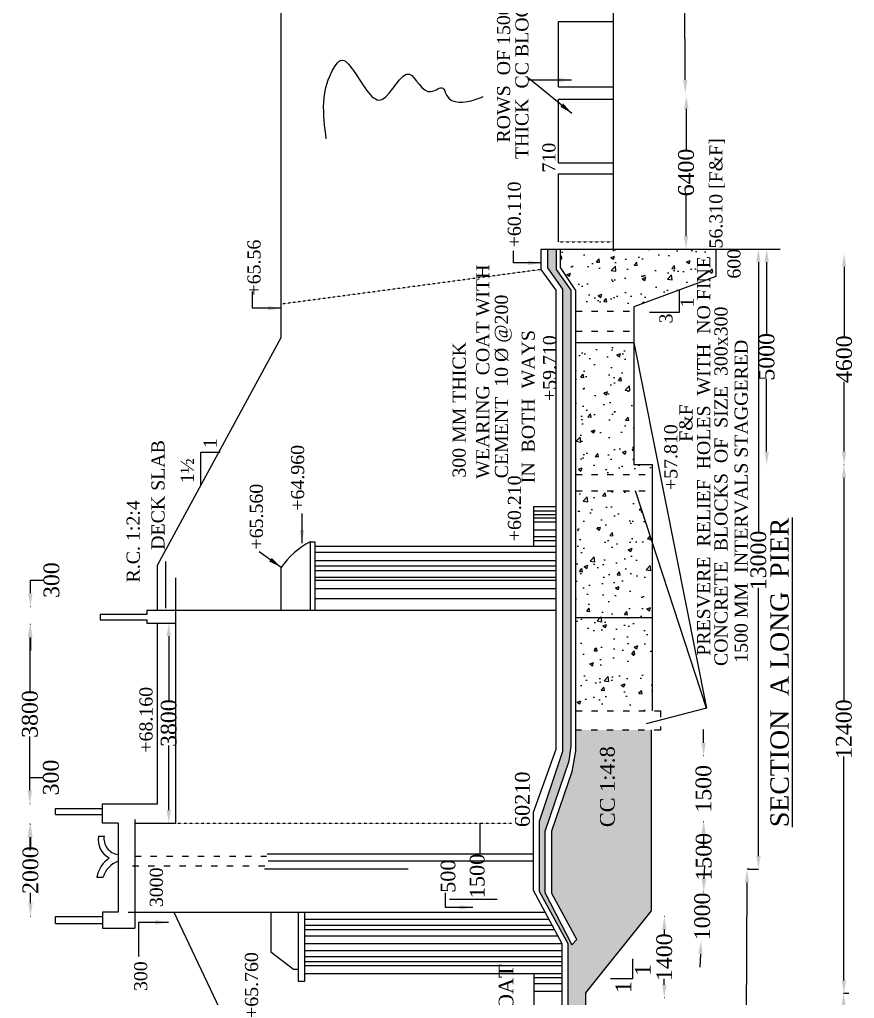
# Model space of a CAD drawing. Header units: millimetres. Extents: x 714 to 94318, y 2537 to 52531.
# Drawn here: x 47330 to 63220, y 14189 to 32815 of the extents above; entities that cross this region are included whole.
import ezdxf

# ---------------------------------------------------------------- set-up
doc = ezdxf.new("R2010")
doc.units = ezdxf.units.MM
doc.header["$MEASUREMENT"] = 0
doc.linetypes.add('ACAD_ISO03W100', pattern=[30, 12, -18])
for name, color, linetype in [('DIM', 5, 'Continuous'), ('DO LINE', 3, 'Continuous'), ('DWG.LINE', 10, 'Continuous'), ('HATCH', 2, 'Continuous'), ('TEXT', 7, 'Continuous')]:
    doc.layers.add(name, color=color, linetype=linetype)
doc.styles.get("Standard").update_dxf_attribs({"font": 'times.ttf', "height": 300})
doc.dimstyles.get("Standard").update_dxf_attribs({"dimtxt": 300, "dimasz": 250, "dimexe": 0.18, "dimexo": 0.0625, "dimgap": 0.09, "dimtad": 0, "dimtih": 1, "dimtoh": 1, "dimdec": 0, "dimzin": 0, "dimdsep": 46, "dimtxsty": 'Standard', "dimcen": 300, "dimclre": 256, "dimclrt": 4, "dimadec": 0, "dimazin": 0, "dimtfac": 1, "dimtdec": 0, "dimtofl": 0, "dimtmove": 0, "dimatfit": 3, "dimfxl": 0, "dimtolj": 1, "dimtzin": 0, "dimarcsym": 0})
pattern_1 = [(50, (0, 0), (717.26, -62.752), [75, -825]), (355, (0, 0), (-138.751, 752.192), [60, -660]), (100.4514, (59.8, -5.2), (578.5094, 689.4395), [63.74, -701.142]), (46.1842, (0, 200), (1067.241, -165.519), [112.5, -1237.5]), (96.6356, (88.9, 186.2), (934.663, 974.118), [95.61, -1051.713]), (351.1842, (0, 200), (934.662, 974.119), [90, -990]), (21, (100, 150), (596.907, -402.619), [75, -825]), (326, (100, 150), (243.315, 725.15), [60, -660]), (71.4514, (149.74, 116.45), (840.2226, 322.5305), [63.74, -701.142]), (37.5, (0, 0), (12.1599, 332.8939), [0, -652, 0, -670, 0, -662.5]), (7.5, (0, 0), (263.0695, 394.4117), [0, -382, 0, -637, 0, -252.5]), (327.5, (-223, 0), (533.8224, -22.5549), [0, -250, 0, -780, 0, -1035]), (317.5, (-323, 0), (583.1862, 100.105), [0, -325, 0, -518, 0, -735])]

# ---------------------------------------------------------------- blocks, each defined once
blk = doc.blocks.new('*D19')
at = {"layer": 'Defpoints', "color": 0, "ltscale": 0.2}
for p in [(47487, 17506), (47538, 17506), (47487, 15754)]:
    blk.add_point(p, dxfattribs=at)
at = {"layer": 'DIM', "lineweight": -2, "ltscale": 0.2}
for p, q in [((47533, 17506), (47538, 17506)), ((47533, 15754), (47538, 15754))]:
    blk.add_line(p, q, dxfattribs=at)
at = {"layer": 'DIM', "color": 0, "lineweight": -2, "ltscale": 0.2}
for p, q in [((47538, 17256), (47538, 17060)), ((47538, 16004), (47538, 16199))]:
    blk.add_line(p, q, dxfattribs=at)
at = {"layer": 'DIM', "color": 0, "ltscale": 0.2}
for points in [[(47496, 17256), (47579, 17256), (47538, 17506)], [(47496, 16004), (47579, 16004), (47538, 15754)]]:
    blk.add_solid(points, dxfattribs=at)
at = {"layer": 'DIM', "color": 4, "ltscale": 0.2, "insert": (47538, 16630), "char_height": 300, "attachment_point": 5, "rotation": 90}
blk.add_mtext('\\A1;2000', dxfattribs=at)
blk = doc.blocks.new('*D29')
at = {"layer": 'Defpoints', "color": 0, "linetype": 'ByBlock', "ltscale": 0.2}
for p in [(63023, 28360), (63023, 24344), (63023, 24344)]:
    blk.add_point(p, dxfattribs=at)
at = {"layer": 'DIM', "lineweight": -2, "ltscale": 0.2}
blk.add_line((63023, 28360), (63022, 28360), dxfattribs=at)
at = {"layer": 'DIM', "color": 0, "linetype": 'ByBlock', "lineweight": -2, "ltscale": 0.2}
for p, q in [((63023, 28110), (63023, 26784)), ((63023, 24594), (63023, 25920))]:
    blk.add_line(p, q, dxfattribs=at)
at = {"layer": 'DIM', "linetype": 'ByBlock', "lineweight": -2, "ltscale": 0.2}
blk.add_line((63023, 24344), (63022, 24344), dxfattribs=at)
at = {"layer": 'DIM', "color": 0, "linetype": 'ByBlock', "ltscale": 0.2}
for points in [[(62981, 28110), (63064, 28110), (63023, 28360)], [(62981, 24594), (63064, 24594), (63023, 24344)]]:
    blk.add_solid(points, dxfattribs=at)
at = {"layer": 'DIM', "color": 4, "linetype": 'ByBlock', "ltscale": 0.2, "insert": (63023, 26352), "char_height": 300, "attachment_point": 5, "rotation": 90}
blk.add_mtext('\\A1;4600', dxfattribs=at)
blk = doc.blocks.new('*D30')
at = {"layer": 'Defpoints', "color": 0, "linetype": 'ByBlock', "ltscale": 0.2}
for p in [(63023, 24344), (63019, 14280), (63023, 14280)]:
    blk.add_point(p, dxfattribs=at)
at = {"layer": 'DIM', "lineweight": -2, "ltscale": 0.2}
blk.add_line((63023, 24344), (63019, 24344), dxfattribs=at)
at = {"layer": 'DIM', "color": 0, "linetype": 'ByBlock', "lineweight": -2, "ltscale": 0.2}
for p, q in [((63019, 24094), (63019, 19832)), ((63019, 14530), (63019, 18792))]:
    blk.add_line(p, q, dxfattribs=at)
at = {"layer": 'DIM', "linetype": 'ByBlock', "lineweight": -2, "ltscale": 0.2}
blk.add_line((63023, 14280), (63019, 14280), dxfattribs=at)
at = {"layer": 'DIM', "color": 0, "linetype": 'ByBlock', "ltscale": 0.2}
for points in [[(62978, 24094), (63061, 24094), (63019, 24344)], [(62978, 14530), (63061, 14530), (63019, 14280)]]:
    blk.add_solid(points, dxfattribs=at)
at = {"layer": 'DIM', "color": 4, "linetype": 'ByBlock', "ltscale": 0.2, "insert": (63019, 19312), "char_height": 300, "attachment_point": 5, "rotation": 90}
blk.add_mtext('\\A1;12400', dxfattribs=at)
blk = doc.blocks.new('*D31')
at = {"layer": 'Defpoints', "color": 0, "linetype": 'ByBlock', "ltscale": 0.2}
for p in [(63111, 14280), (63014, 10332), (63111, 10332)]:
    blk.add_point(p, dxfattribs=at)
at = {"layer": 'DIM', "lineweight": -2, "ltscale": 0.2}
blk.add_line((63111, 14280), (63014, 14280), dxfattribs=at)
at = {"layer": 'DIM', "color": 0, "linetype": 'ByBlock', "lineweight": -2, "ltscale": 0.2}
for p, q in [((63014, 14030), (63014, 12732)), ((63014, 10582), (63014, 11880))]:
    blk.add_line(p, q, dxfattribs=at)
at = {"layer": 'DIM', "linetype": 'ByBlock', "lineweight": -2, "ltscale": 0.2}
blk.add_line((63111, 10332), (63014, 10332), dxfattribs=at)
at = {"layer": 'DIM', "color": 0, "linetype": 'ByBlock', "ltscale": 0.2}
for points in [[(62972, 14030), (63056, 14030), (63014, 14280)], [(62972, 10582), (63056, 10582), (63014, 10332)]]:
    blk.add_solid(points, dxfattribs=at)
at = {"layer": 'DIM', "color": 4, "linetype": 'ByBlock', "ltscale": 0.2, "insert": (63014, 12306), "char_height": 300, "attachment_point": 5, "rotation": 90}
blk.add_mtext('\\A1;3000', dxfattribs=at)
blk = doc.blocks.new('*D32')
at = {"layer": 'Defpoints', "color": 0, "linetype": 'ByBlock', "ltscale": 0.2}
for p in [(61528, 28448), (61528, 24345), (61549, 24345)]:
    blk.add_point(p, dxfattribs=at)
at = {"layer": 'DIM', "lineweight": -2, "ltscale": 0.2}
blk.add_line((61544, 28448), (61549, 28448), dxfattribs=at)
at = {"layer": 'DIM', "color": 0, "linetype": 'ByBlock', "lineweight": -2, "ltscale": 0.2}
for p, q in [((61549, 28198), (61549, 26821)), ((61549, 24595), (61549, 25972))]:
    blk.add_line(p, q, dxfattribs=at)
at = {"layer": 'DIM', "linetype": 'ByBlock', "lineweight": -2, "ltscale": 0.2}
blk.add_line((61544, 24345), (61549, 24345), dxfattribs=at)
at = {"layer": 'DIM', "color": 0, "linetype": 'ByBlock', "ltscale": 0.2}
for points in [[(61507, 28198), (61591, 28198), (61549, 28448)], [(61507, 24595), (61591, 24595), (61549, 24345)]]:
    blk.add_solid(points, dxfattribs=at)
at = {"layer": 'DIM', "color": 4, "linetype": 'ByBlock', "ltscale": 0.2, "insert": (61549, 26397), "char_height": 300, "attachment_point": 5, "rotation": 90}
blk.add_mtext('\\A1;5000', dxfattribs=at)
blk = doc.blocks.new('*D33')
at = {"layer": 'Defpoints', "color": 0, "linetype": 'ByBlock', "ltscale": 0.2}
for p in [(61210, 28448), (61210, 16647), (61392, 16647)]:
    blk.add_point(p, dxfattribs=at)
at = {"layer": 'DIM', "lineweight": -2, "ltscale": 0.2}
blk.add_line((61210, 28448), (61392, 28448), dxfattribs=at)
at = {"layer": 'DIM', "color": 0, "linetype": 'ByBlock', "lineweight": -2, "ltscale": 0.2}
for p, q in [((61392, 28198), (61392, 23042)), ((61392, 16897), (61392, 22002))]:
    blk.add_line(p, q, dxfattribs=at)
at = {"layer": 'DIM', "linetype": 'ByBlock', "lineweight": -2, "ltscale": 0.2}
blk.add_line((61210, 16647), (61392, 16647), dxfattribs=at)
at = {"layer": 'DIM', "color": 0, "linetype": 'ByBlock', "ltscale": 0.2}
for points in [[(61350, 28198), (61434, 28198), (61392, 28448)], [(61350, 16897), (61434, 16897), (61392, 16647)]]:
    blk.add_solid(points, dxfattribs=at)
at = {"layer": 'DIM', "color": 4, "linetype": 'ByBlock', "ltscale": 0.2, "insert": (61392, 22522), "char_height": 300, "attachment_point": 5, "rotation": 90}
blk.add_mtext('\\A1;13000', dxfattribs=at)
blk = doc.blocks.new('*D35')
at = {"layer": 'Defpoints', "color": 0, "linetype": 'ByBlock', "ltscale": 0.2}
for p in [(59614, 15747), (59601, 14198), (59614, 14198)]:
    blk.add_point(p, dxfattribs=at)
at = {"layer": 'DIM', "lineweight": -2, "ltscale": 0.2}
blk.add_line((59606, 15747), (59601, 15747), dxfattribs=at)
at = {"layer": 'DIM', "color": 0, "linetype": 'ByBlock', "lineweight": -2, "ltscale": 0.2}
for p, q in [((59601, 15497), (59601, 15382)), ((59601, 14448), (59601, 14563))]:
    blk.add_line(p, q, dxfattribs=at)
at = {"layer": 'DIM', "linetype": 'ByBlock', "lineweight": -2, "ltscale": 0.2}
blk.add_line((59606, 14198), (59601, 14198), dxfattribs=at)
at = {"layer": 'DIM', "color": 0, "linetype": 'ByBlock', "ltscale": 0.2}
for points in [[(59559, 15497), (59643, 15497), (59601, 15747)], [(59559, 14448), (59643, 14448), (59601, 14198)]]:
    blk.add_solid(points, dxfattribs=at)
at = {"layer": 'DIM', "color": 4, "linetype": 'ByBlock', "ltscale": 0.2, "insert": (59601, 14973), "char_height": 300, "attachment_point": 5, "rotation": 90}
blk.add_mtext('\\A1;1400', dxfattribs=at)
blk = doc.blocks.new('*D36')
at = {"layer": 'Defpoints', "color": 0, "linetype": 'ByBlock', "ltscale": 0.2}
for p in [(60347, 16216), (60347, 16216), (60301, 15282)]:
    blk.add_point(p, dxfattribs=at)
at = {"layer": 'DIM', "color": 0, "linetype": 'ByBlock', "lineweight": -2, "ltscale": 0.2}
for p, q in [((60360, 16466), (60372, 16716)), ((60289, 15032), (60277, 14783))]:
    blk.add_line(p, q, dxfattribs=at)
at = {"layer": 'DIM', "linetype": 'ByBlock', "lineweight": -2, "ltscale": 0.2}
blk.add_line((60347, 16216), (60347, 16216), dxfattribs=at)
at = {"layer": 'DIM', "lineweight": -2, "ltscale": 0.2}
blk.add_line((60301, 15282), (60301, 15282), dxfattribs=at)
at = {"layer": 'DIM', "color": 0, "linetype": 'ByBlock', "ltscale": 0.2}
for points in [[(60318, 16468), (60401, 16464), (60347, 16216)], [(60247, 15034), (60331, 15030), (60301, 15282)]]:
    blk.add_solid(points, dxfattribs=at)
at = {"layer": 'DIM', "color": 4, "linetype": 'ByBlock', "ltscale": 0.2, "insert": (60324, 15749), "char_height": 300, "attachment_point": 5, "rotation": 90}
blk.add_mtext('\\A1;1000', dxfattribs=at)
blk = doc.blocks.new('*D37')
at = {"layer": 'Defpoints', "color": 0, "linetype": 'ByBlock', "ltscale": 0.2}
for p in [(60305, 17551), (60352, 17551), (60305, 16216)]:
    blk.add_point(p, dxfattribs=at)
at = {"layer": 'DIM', "linetype": 'ByBlock', "lineweight": -2, "ltscale": 0.2}
blk.add_line((60347, 17551), (60353, 17551), dxfattribs=at)
at = {"layer": 'DIM', "color": 0, "linetype": 'ByBlock', "lineweight": -2, "ltscale": 0.2}
for p, q in [((60352, 17301), (60352, 17293)), ((60352, 16466), (60352, 16474))]:
    blk.add_line(p, q, dxfattribs=at)
at = {"layer": 'DIM', "lineweight": -2, "ltscale": 0.2}
blk.add_line((60347, 16216), (60353, 16216), dxfattribs=at)
at = {"layer": 'DIM', "color": 0, "linetype": 'ByBlock', "ltscale": 0.2}
for points in [[(60311, 17301), (60394, 17301), (60352, 17551)], [(60311, 16466), (60394, 16466), (60352, 16216)]]:
    blk.add_solid(points, dxfattribs=at)
at = {"layer": 'DIM', "color": 4, "linetype": 'ByBlock', "ltscale": 0.2, "insert": (60352, 16884), "char_height": 300, "attachment_point": 5, "rotation": 90}
blk.add_mtext('\\A1;1500', dxfattribs=at)
blk = doc.blocks.new('*D38')
at = {"layer": 'Defpoints', "color": 0, "linetype": 'ByBlock', "ltscale": 0.2}
for p in [(60348, 18803), (60353, 18803), (60353, 17551)]:
    blk.add_point(p, dxfattribs=at)
at = {"layer": 'DIM', "color": 0, "linetype": 'ByBlock', "lineweight": -2, "ltscale": 0.2}
for p, q in [((60348, 19053), (60348, 19303)), ((60348, 17301), (60348, 17051))]:
    blk.add_line(p, q, dxfattribs=at)
at = {"layer": 'DIM', "linetype": 'ByBlock', "lineweight": -2, "ltscale": 0.2}
blk.add_line((60353, 18803), (60348, 18803), dxfattribs=at)
at = {"layer": 'DIM', "lineweight": -2, "ltscale": 0.2}
blk.add_line((60353, 17551), (60348, 17551), dxfattribs=at)
at = {"layer": 'DIM', "color": 0, "linetype": 'ByBlock', "ltscale": 0.2}
for points in [[(60306, 19053), (60390, 19053), (60348, 18803)], [(60306, 17301), (60390, 17301), (60348, 17551)]]:
    blk.add_solid(points, dxfattribs=at)
at = {"layer": 'DIM', "color": 4, "linetype": 'ByBlock', "ltscale": 0.2, "insert": (60348, 18177), "char_height": 300, "attachment_point": 5, "rotation": 90}
blk.add_mtext('\\A1;1500', dxfattribs=at)
blk = doc.blocks.new('*D39')
at = {"layer": 'Defpoints', "color": 0, "linetype": 'ByBlock', "ltscale": 0.2}
for p in [(47525, 17892), (47538, 17892), (47538, 17506)]:
    blk.add_point(p, dxfattribs=at)
at = {"layer": 'DIM', "color": 0, "linetype": 'ByBlock', "lineweight": -2, "ltscale": 0.2}
for p, q in [((47525, 18142), (47525, 18392)), ((47525, 18392), (47775, 18392)), ((47525, 17256), (47525, 17006))]:
    blk.add_line(p, q, dxfattribs=at)
at = {"layer": 'DIM', "linetype": 'ByBlock', "lineweight": -2, "ltscale": 0.2}
blk.add_line((47530, 17892), (47524, 17892), dxfattribs=at)
at = {"layer": 'DIM', "lineweight": -2, "ltscale": 0.2}
blk.add_line((47530, 17506), (47524, 17506), dxfattribs=at)
at = {"layer": 'DIM', "color": 0, "linetype": 'ByBlock', "ltscale": 0.2}
for points in [[(47483, 18142), (47566, 18142), (47525, 17892)], [(47483, 17256), (47566, 17256), (47525, 17506)]]:
    blk.add_solid(points, dxfattribs=at)
at = {"layer": 'DIM', "color": 4, "linetype": 'ByBlock', "ltscale": 0.2, "insert": (47927, 18392), "char_height": 300, "attachment_point": 5, "rotation": 90}
blk.add_mtext('\\A1;300', dxfattribs=at)
blk = doc.blocks.new('*D40')
at = {"layer": 'Defpoints', "color": 0, "linetype": 'ByBlock', "ltscale": 0.2}
for p in [(47524, 21308), (47527, 21308), (47524, 17892)]:
    blk.add_point(p, dxfattribs=at)
at = {"layer": 'DIM', "linetype": 'ByBlock', "lineweight": -2, "ltscale": 0.2}
blk.add_line((47524, 21308), (47527, 21308), dxfattribs=at)
at = {"layer": 'DIM', "color": 0, "linetype": 'ByBlock', "lineweight": -2, "ltscale": 0.2}
for p, q in [((47527, 21058), (47527, 20027)), ((47527, 18142), (47527, 19174))]:
    blk.add_line(p, q, dxfattribs=at)
at = {"layer": 'DIM', "lineweight": -2, "ltscale": 0.2}
blk.add_line((47524, 17892), (47527, 17892), dxfattribs=at)
at = {"layer": 'DIM', "color": 0, "linetype": 'ByBlock', "ltscale": 0.2}
for points in [[(47485, 21058), (47568, 21058), (47527, 21308)], [(47485, 18142), (47568, 18142), (47527, 17892)]]:
    blk.add_solid(points, dxfattribs=at)
at = {"layer": 'DIM', "color": 4, "linetype": 'ByBlock', "ltscale": 0.2, "insert": (47527, 19600), "char_height": 300, "attachment_point": 5, "rotation": 90}
blk.add_mtext('\\A1;3800', dxfattribs=at)
blk = doc.blocks.new('*D41')
at = {"layer": 'Defpoints', "color": 0, "linetype": 'ByBlock', "ltscale": 0.2}
for p in [(47524, 21648), (47536, 21648), (47524, 21308)]:
    blk.add_point(p, dxfattribs=at)
at = {"layer": 'DIM', "color": 0, "linetype": 'ByBlock', "lineweight": -2, "ltscale": 0.2}
for p, q in [((47536, 21898), (47536, 22148)), ((47536, 22148), (47786, 22148)), ((47536, 21058), (47536, 20808))]:
    blk.add_line(p, q, dxfattribs=at)
at = {"layer": 'DIM', "linetype": 'ByBlock', "lineweight": -2, "ltscale": 0.2}
blk.add_line((47531, 21648), (47536, 21648), dxfattribs=at)
at = {"layer": 'DIM', "lineweight": -2, "ltscale": 0.2}
blk.add_line((47531, 21308), (47536, 21308), dxfattribs=at)
at = {"layer": 'DIM', "color": 0, "linetype": 'ByBlock', "ltscale": 0.2}
for points in [[(47494, 21898), (47577, 21898), (47536, 21648)], [(47494, 21058), (47577, 21058), (47536, 21308)]]:
    blk.add_solid(points, dxfattribs=at)
at = {"layer": 'DIM', "color": 4, "linetype": 'ByBlock', "ltscale": 0.2, "insert": (47938, 22148), "char_height": 300, "attachment_point": 5, "rotation": 90}
blk.add_mtext('\\A1;300', dxfattribs=at)
blk = doc.blocks.new('*D42')
at = {"layer": 'Defpoints', "color": 0, "linetype": 'ByBlock', "ltscale": 0.2}
for p in [(50161, 21332), (50161, 17522), (50169, 17522)]:
    blk.add_point(p, dxfattribs=at)
at = {"layer": 'DIM', "lineweight": -2, "ltscale": 0.2}
blk.add_line((50164, 21332), (50169, 21332), dxfattribs=at)
at = {"layer": 'DIM', "color": 0, "linetype": 'ByBlock', "lineweight": -2, "ltscale": 0.2}
for p, q in [((50169, 21082), (50169, 19853)), ((50169, 17772), (50169, 19001))]:
    blk.add_line(p, q, dxfattribs=at)
at = {"layer": 'DIM', "linetype": 'ByBlock', "lineweight": -2, "ltscale": 0.2}
blk.add_line((50164, 17522), (50169, 17522), dxfattribs=at)
at = {"layer": 'DIM', "color": 0, "linetype": 'ByBlock', "ltscale": 0.2}
for points in [[(50128, 21082), (50211, 21082), (50169, 21332)], [(50128, 17772), (50211, 17772), (50169, 17522)]]:
    blk.add_solid(points, dxfattribs=at)
at = {"layer": 'DIM', "color": 4, "linetype": 'ByBlock', "ltscale": 0.2, "insert": (50169, 19427), "char_height": 300, "attachment_point": 5, "rotation": 90}
blk.add_mtext('\\A1;3800', dxfattribs=at)
blk = doc.blocks.new('*D51')
at = {"layer": 'Defpoints', "color": 0, "linetype": 'ByBlock', "ltscale": 0.2}
for p in [(59541, 43471), (59590, 31415), (60001, 31417)]:
    blk.add_point(p, dxfattribs=at)
at = {"layer": 'DIM', "lineweight": -2, "ltscale": 0.2}
blk.add_line((59947, 43473), (59952, 43473), dxfattribs=at)
at = {"layer": 'DIM', "color": 0, "linetype": 'ByBlock', "lineweight": -2, "ltscale": 0.2}
for p, q in [((59953, 43223), (59974, 37965)), ((60000, 31667), (59978, 36925))]:
    blk.add_line(p, q, dxfattribs=at)
at = {"layer": 'DIM', "linetype": 'ByBlock', "lineweight": -2, "ltscale": 0.2}
blk.add_line((59996, 31417), (60001, 31417), dxfattribs=at)
at = {"layer": 'DIM', "color": 0, "linetype": 'ByBlock', "ltscale": 0.2}
for points in [[(59995, 43223), (59911, 43223), (59952, 43473)], [(60041, 31667), (59958, 31667), (60001, 31417)]]:
    blk.add_solid(points, dxfattribs=at)
at = {"layer": 'DIM', "color": 4, "linetype": 'ByBlock', "ltscale": 0.2, "insert": (59976, 37445), "char_height": 300, "attachment_point": 5, "rotation": 90}
blk.add_mtext('\\A1;10000', dxfattribs=at)
blk = doc.blocks.new('*D52')
at = {"layer": 'Defpoints', "color": 0, "linetype": 'ByBlock', "ltscale": 0.2}
for p in [(59590, 31365), (59583, 28448), (60013, 28447)]:
    blk.add_point(p, dxfattribs=at)
at = {"layer": 'DIM', "lineweight": -2, "ltscale": 0.2}
blk.add_line((60015, 31364), (60020, 31364), dxfattribs=at)
at = {"layer": 'DIM', "color": 0, "linetype": 'ByBlock', "lineweight": -2, "ltscale": 0.2}
for p, q in [((60019, 31114), (60017, 30331)), ((60014, 28697), (60015, 29480))]:
    blk.add_line(p, q, dxfattribs=at)
at = {"layer": 'DIM', "linetype": 'ByBlock', "lineweight": -2, "ltscale": 0.2}
blk.add_line((60008, 28447), (60013, 28447), dxfattribs=at)
at = {"layer": 'DIM', "color": 0, "linetype": 'ByBlock', "ltscale": 0.2}
for points in [[(59977, 31114), (60061, 31114), (60020, 31364)], [(59972, 28697), (60055, 28697), (60013, 28447)]]:
    blk.add_solid(points, dxfattribs=at)
at = {"layer": 'DIM', "color": 4, "linetype": 'ByBlock', "ltscale": 0.2, "insert": (60016, 29905), "char_height": 300, "attachment_point": 5, "rotation": 90}
blk.add_mtext('\\A1;6400', dxfattribs=at)
blk = doc.blocks.new('*D54')
at = {"layer": 'Defpoints', "color": 0, "linetype": 'ByBlock', "ltscale": 0.2}
for p in [(61175, 16647), (61210, 16647), (61174, 10104)]:
    blk.add_point(p, dxfattribs=at)
at = {"layer": 'DIM', "linetype": 'ByBlock', "lineweight": -2, "ltscale": 0.2}
blk.add_line((61210, 16647), (61175, 16647), dxfattribs=at)
at = {"layer": 'DIM', "color": 0, "linetype": 'ByBlock', "lineweight": -2, "ltscale": 0.2}
for p, q in [((61174, 16397), (61160, 13803)), ((61141, 10354), (61155, 12949))]:
    blk.add_line(p, q, dxfattribs=at)
at = {"layer": 'DIM', "lineweight": -2, "ltscale": 0.2}
blk.add_line((61174, 10104), (61140, 10104), dxfattribs=at)
at = {"layer": 'DIM', "color": 0, "linetype": 'ByBlock', "ltscale": 0.2}
for points in [[(61132, 16398), (61216, 16397), (61175, 16647)], [(61100, 10354), (61183, 10354), (61140, 10104)]]:
    blk.add_solid(points, dxfattribs=at)
at = {"layer": 'DIM', "color": 4, "linetype": 'ByBlock', "ltscale": 0.2, "insert": (61158, 13376), "char_height": 300, "attachment_point": 5, "rotation": 90}
blk.add_mtext('\\A1;7000', dxfattribs=at)

msp = doc.modelspace()

# ---------------------------------------------------------------- hatches: boundary and pattern name
at = {"layer": 'HATCH', "linetype": 'ByBlock', "ltscale": 0.2}
h = msp.add_hatch(dxfattribs=at)
h.set_pattern_fill('AR-CONC', color=256, scale=100, style=0)
h.set_pattern_definition(pattern_1)
h.paths.add_polyline_path([(59357.8, 19295.2), (57915.4, 19295.2), (57915.4, 18895.3), (57844.6, 18506.6), (57459.4, 17378.8), (57459.4, 16185.6), (57939.1, 15307.4), (57841, 15211.3), (57331.8, 16201.9), (57331.8, 17368.5), (57787.1, 18712.7), (57827.3, 18987.8), (57827.3, 27666), (57548.3, 28057.1), (57548.3, 28448.2), (57382.5, 28448.2), (57382.5, 28093.8), (57667.2, 27683.8), (57667.2, 18894), (57227.3, 17561.8), (57227.3, 16220.2), (57773.9, 15224.6), (57773.9, 10370.7), (58911.5, 10370.7), (58205.8, 9731.1), (58205.8, 5251.9), (59018.7, 4960.3), (59018.7, 10796.5), (58109, 11140.5), (58109, 14295.9), (59357.8, 15852.2)])
h = msp.add_hatch(dxfattribs=at)
h.set_pattern_fill('AR-CONC', color=256, scale=100, style=0)
h.set_pattern_definition(pattern_1)
h.paths.add_polyline_path([(60579.3, 27926.6), (60579.3, 28448.2), (57625.5, 28448.2), (57625.5, 28099), (57915.4, 27657.4), (57915.4, 27540.9), (57915.4, 27267.4), (59022.1, 27267.4), (59022.1, 27348.5)])
h.paths.add_polyline_path([(60543.6, 20645.8), (60543.6, 28207.4), (60160.2, 28207.4), (60160.2, 20645.8)], flags=9)
h = msp.add_hatch(dxfattribs=at)
h.set_pattern_fill('AR-CONC', color=256, scale=100, style=0)
h.set_pattern_definition(pattern_1)
h.paths.add_polyline_path([(59022.1, 26672.1), (57915.4, 26672.1), (57915.4, 24160.2), (59371.8, 24160.2), (59371.8, 24345.4), (59022.1, 24345.4)])
h = msp.add_hatch(dxfattribs=at)
h.set_pattern_fill('AR-CONC', color=256, scale=100, style=0)
h.set_pattern_definition(pattern_1)
h.paths.add_polyline_path([(59371.8, 22877.8), (59055.8, 23847.2), (57915.4, 23847.2), (57915.4, 21433.9), (59371.8, 21433.9)])
h = msp.add_hatch(dxfattribs=at)
h.set_pattern_fill('AR-CONC', color=256, scale=100, style=0)
h.set_pattern_definition(pattern_1)
h.paths.add_polyline_path([(59371.8, 21433.9), (57915.4, 21433.9), (57915.4, 19661.4), (59371.8, 19661.4)])

# ---------------------------------------------------------------- linework, layer by layer
at = {"layer": 'DO LINE', "linetype": 'ACAD_ISO03W100', "ltscale": 10}
for p, q in [((57915.4, 27267.4), (59022.1, 27267.4)), ((57915.4, 26884.5), (59022.1, 26884.5)), ((57915.4, 24160.2), (59371.8, 24160.2)), ((57915.4, 23847.2), (59371.8, 23847.2)), ((57915.4, 19661.4), (59526.4, 19661.4)), ((59526.4, 19661.4), (59526.4, 19295.2)), ((59526.4, 19295.2), (57893.2, 19295.2)), ((49524.5, 16893.6), (52032.6, 16893.6)), ((49476.7, 16711.5), (52039, 16711.5))]:
    msp.add_line(p, q, dxfattribs=at)
at = {"layer": 'DWG.LINE', "linetype": 'ByBlock', "ltscale": 0.2}
for p, q in [((58636.2, 28409.1), (58636.2, 43471)), ((57586.4, 32778.4), (58636.2, 32778.4)), ((57586.4, 31534.9), (57586.4, 32778.4)), ((57586.4, 31534.9), (58636.2, 31534.9)), ((57586.4, 31302.4), (58636.2, 31302.4)), ((57586.4, 30087.6), (57586.4, 31302.4)), ((57586.4, 30087.6), (58636.2, 30087.6)), ((57586.4, 28587.7), (57586.4, 29881)), ((57586.4, 29881), (58636.2, 29881)), ((59022.1, 26672.1), (60403.7, 19711.6)), ((60403.7, 19711.6), (59055.8, 23847.2)), ((60403.7, 19711.6), (59254.1, 19412.3)), ((56093.2, 16942.5), (56093.2, 17522.2)), ((56420.6, 16072.5), (55514.3, 16072.5)), ((58997.9, 14944.5), (58997.9, 14563.2)), ((58997.9, 14563.2), (58576.9, 14563.2))]:
    msp.add_line(p, q, dxfattribs=at)
at = {"layer": 'DWG.LINE', "ltscale": 0.2}
for p, q in [((52310.3, 26766.4), (52310.3, 43279.6)), ((57258.6, 28059.9), (57258.6, 28448.2)), ((57258.6, 28448.2), (61807.6, 28448.2)), ((57382.5, 28093.8), (57382.5, 28448.2)), ((57548.3, 28057.1), (57548.3, 28448.2)), ((57625.5, 28099), (57625.5, 28448.2)), ((60579.3, 28448.2), (60579.3, 27926.6)), ((57541, 27663.6), (57258.6, 28059.9)), ((57667.2, 27683.8), (57382.5, 28093.8)), ((57827.3, 27666), (57548.3, 28057.1)), ((57915.4, 27657.4), (57625.5, 28099)), ((60579.3, 27926.6), (59022.1, 27348.5)), ((57541, 18934.7), (57541, 27663.6)), ((57667.2, 18894), (57667.2, 27683.8)), ((57827.3, 18987.8), (57827.3, 27666)), ((57915.4, 27540.9), (57915.4, 27657.4)), ((57915.4, 18895.3), (57915.4, 27540.9)), ((59022.1, 27348.5), (59022.1, 24345.4)), ((49958.1, 22430.4), (52310.3, 26766.4)), ((57915.4, 26672.1), (59022.1, 26672.1)), ((59022.1, 24345.4), (59371.8, 24345.4)), ((59371.8, 24345.4), (59371.8, 19661.4)), ((57117.9, 22793.5), (57117.9, 23551.3)), ((57117.9, 23551.3), (57541, 23551.3)), ((57117.9, 23468.9), (57541, 23468.9)), ((57117.9, 23399.6), (57541, 23399.6)), ((57117.9, 23335.9), (57541, 23335.9)), ((57117.9, 23255.4), (57541, 23255.4)), ((57117.9, 23107.4), (57541, 23107.4)), ((57117.9, 22980.1), (57541, 22980.1)), ((52859.4, 22876.1), (52859.4, 21568.4)), ((52859.4, 22876.1), (52952.4, 22876.1)), ((52952.4, 22876.1), (52952.4, 21568.4)), ((52952.4, 22793.5), (57541, 22793.5)), ((57117.9, 22905.3), (57541, 22905.3)), ((52952.4, 22678.9), (57541, 22678.9)), ((49958.1, 21568.4), (49958.1, 22430.4)), ((50111.5, 21613.9), (50111.5, 22500.8)), ((52307.7, 21568.4), (52307.7, 22391)), ((52952.4, 22523.8), (57541, 22523.8)), ((52952.4, 22421.5), (57541, 22421.5)), ((50303.5, 17522.2), (50303.5, 22189.2)), ((52952.4, 22332.9), (57541, 22332.9)), ((52952.4, 22204.9), (57541, 22204.9)), ((52952.4, 22146.6), (57541, 22146.6)), ((52952.4, 21988.5), (57541, 21988.5)), ((52952.4, 21797.1), (57541, 21797.1)), ((49752.9, 21495.3), (48864.5, 21495.3)), ((48864.5, 21495.3), (48864.5, 21393.2)), ((57541, 21568.4), (49752.9, 21568.4)), ((49752.9, 21568.4), (49752.9, 21495.3)), ((57915.4, 21433.9), (59371.8, 21433.9)), ((48864.5, 21393.2), (49752.9, 21393.2)), ((49752.9, 21393.2), (49752.9, 21332)), ((49752.9, 21332), (50303.5, 21332)), ((49958.1, 17890), (49958.1, 21332)), ((59357.8, 15852.2), (59357.8, 19301)), ((57114, 17733.3), (57541, 18934.7)), ((57227.3, 17561.8), (57667.2, 18894)), ((57787.1, 18712.7), (57827.3, 18987.8)), ((57844.6, 18506.6), (57915.4, 18895.3)), ((57331.8, 17368.5), (57787.1, 18712.7)), ((57459.4, 17378.8), (57844.6, 18506.6)), ((48906.9, 17522.2), (48906.9, 17890)), ((48906.9, 17890), (49958.1, 17890)), ((48016, 17799.7), (48906.9, 17799.7)), ((48016, 17687.3), (48016, 17799.7)), ((57114, 16240.8), (57114, 17733.3)), ((48016, 17687.3), (48906.9, 17687.3)), ((49203.7, 17522.2), (48906.9, 17522.2)), ((49203.7, 17522.2), (49203.7, 15827.6)), ((49524.5, 17596.2), (49524.5, 15522.6)), ((49524.5, 17522.2), (50303.5, 17522.2)), ((57227.3, 16220.2), (57227.3, 17561.8)), ((57331.8, 16201.9), (57331.8, 17368.5)), ((57459.4, 16185.6), (57459.4, 17378.8)), ((48833.8, 17277.1), (48937.6, 17277.1)), ((52039.6, 16942.5), (57114, 16942.5)), ((52060.5, 16808.2), (57114, 16808.2)), ((51994.3, 16651.7), (54724.6, 16651.7)), ((48799.3, 16497.9), (48921.4, 16497.9)), ((57656.3, 15226.9), (57114, 16240.8)), ((57773.9, 15224.6), (57227.3, 16220.2)), ((57329.8, 16205.7), (57841, 15211.3)), ((57939.1, 15307.4), (57459.4, 16185.6)), ((58109, 14295.9), (59357.8, 15852.2)), ((48016, 15615.4), (48016, 15748.8)), ((48016, 15748.8), (48906.9, 15748.8)), ((49203.7, 15827.6), (48906.9, 15827.6)), ((48906.9, 15827.6), (48906.9, 15522.6)), ((49393.6, 15831.8), (57332.8, 15831.8)), ((51961.6, 12271.4), (50270.5, 15824.8)), ((52112.7, 15831.8), (52112.7, 15072.8)), ((52638.8, 14510.5), (52638.8, 15831.8)), ((52754.4, 15831.8), (52754.4, 14510.5)), ((52754.4, 15699.4), (57403.6, 15699.4)), ((48016, 15615.4), (48906.9, 15615.4)), ((48906.9, 15522.6), (49524.5, 15522.6)), ((52754.4, 15579.8), (57467.6, 15579.8)), ((52754.4, 15500.1), (57510.2, 15500.1)), ((57651.6, 15579.8), (57656.3, 15579.8)), ((52754.4, 15380.4), (57574.2, 15380.4)), ((57841, 15211.3), (57939.1, 15307.4)), ((52754.4, 15230.9), (57656.3, 15230.9)), ((52754.4, 15101.3), (57656.3, 15101.3)), ((57656.3, 4456), (57656.3, 15226.9)), ((57773.9, 10370.7), (57773.9, 15224.6)), ((52112.7, 15072.8), (52541, 14742.7)), ((52754.4, 14986.7), (57656.3, 14986.7)), ((52541, 14742.7), (52638.8, 14742.7)), ((52754.4, 14892), (57656.3, 14892)), ((52754.4, 14817.2), (57656.3, 14817.2)), ((52754.4, 14661.4), (57656.3, 14661.4)), ((57116.6, 14661.4), (57116.6, 13974.1)), ((57116.6, 14583.9), (57656.3, 14583.9)), ((52754.4, 14510.5), (52638.8, 14510.5)), ((57116.6, 14470.6), (57656.3, 14470.6)), ((57116.6, 14328.1), (57656.3, 14328.1)), ((58109, 11140.5), (58109, 14295.9))]:
    msp.add_line(p, q, dxfattribs=at)
at = {"layer": 'DWG.LINE', "linetype": 'ACAD_ISO03W100', "ltscale": 0.2}
for p, q in [((57586.4, 28587.7), (58636.2, 28587.7)), ((57258.6, 28059.9), (52310.3, 27400)), ((50303.5, 17522.2), (56692.3, 17522.2))]:
    msp.add_line(p, q, dxfattribs=at)
at = {"layer": 'DWG.LINE', "linetype": 'ByBlock', "ltscale": 0.2}
for points in [[(59319.5, 27244.7), (59889, 27244.7), (59889, 27670.3)], [(50780.8, 23946.9), (50780.8, 24582.7), (51150.5, 24582.7)]]:
    msp.add_lwpolyline(points, dxfattribs=at)
at = {"layer": 'DWG.LINE', "ltscale": 0.2}
for centre, radius, start, end in [((53586.6, 21492.9), 1562.8, 117.73303, 144.92326), ((49204.9, 17203.5), 378.3, 168.79136, 243.76645), ((49246.2, 17235.4), 311.4, 171.28205, 262.15993), ((49409.1, 16361.7), 624.9, 126.47606, 167.41007), ((49355.1, 16372.5), 451.5, 109.59478, 163.86341)]:
    msp.add_arc(centre, radius, start, end, dxfattribs=at)
at = {"layer": 'HATCH', "linetype": 'ByBlock', "ltscale": 0.2}
msp.add_spline([(53167.1, 30543.4), (53328.8, 31919.9), (53439.4, 32038.9), (53686, 31843.4), (54238.9, 31299.5), (54749.3, 31775.4), (55166.1, 31444), (55387.2, 31512), (55455.3, 31376), (55999.7, 31291), (56152.8, 31350.5)], degree=3, dxfattribs=at)

# ---------------------------------------------------------------- texts
at = {"layer": 'TEXT', "ltscale": 0.2}
for s, height, p in [('ROWS  OF 1500x1500x1000 MM ', 250, (56666.4, 30474.3)), ('THICK  CC BLOCKS  IN  1:2:4', 250, (57015.3, 30160.1)), ('710', 250, (57529.8, 29905.1)), ('56.310 [F&F]', 250, (60708.2, 28459)), ('+60.110', 250, (56870.5, 28481.3)), ('+65.56', 250, (51915.6, 27564.1)), ('600', 250, (61051.5, 27885.8)), ('WEARING  COAT WITH', 250, (56270.9, 24074)), ('PRESVERE  RELIEF  HOLES  WITH  NO FINE', 250, (60474.1, 20709.7)), ('CEMENT  10 %%C @200', 250, (56626.2, 24085.8)), ('1', 250, (60160.7, 27338)), ('3', 250, (59756.3, 27031.7)), ('CONCRETE  BLOCKS  OF  SIZE  300x300', 250, (60804.3, 20513.9)), ('IN  BOTH  WAYS', 250, (57135.6, 23991.2)), ('300 MM THICK  ', 250, (55820.7, 24097.7)), ('+59.710', 250, (57542.5, 25556.4)), ('1500 MM  INTERVALS STAGGERED', 250, (61188, 20575.6)), ('F&F', 250, (60137.7, 24780.9)), ('+57.810', 250, (59850.2, 23863)), ('DECK SLAB', 250, (50088.5, 22725)), ('1', 250, (51081.9, 24659)), ('+64.960', 250, (52745.8, 23469.4)), ('1½', 250, (50647.2, 23993)), ('+60.210', 250, (56873.3, 22888.7)), ('+65.560', 250, (51961.9, 22730.2)), ('R.C. 1:2:4', 250, (49616.6, 22104.7)), ('%%USECTION  A LONG  PIER', 350, (61968.8, 17448.4)), ('+68.160', 250, (49861.4, 18865)), ('CC 1:4:8', 280, (58656.9, 17448.4)), ('60210', 280, (57039.2, 17448.4)), ('500', 280, (55624.3, 16197.7)), ('1500', 280, (56179.1, 16095.2)), ('3000', 250, (50057.3, 15924.9)), ('+65.760', 250, (51868.7, 13817.1)), ('300', 250, (49759.7, 14328.1)), ('WEARING COAT', 280, (56728, 11582.2)), ('1', 300, (59341.3, 14617)), ('1', 300, (58970.5, 14290.1))]:
    msp.add_text(s, height=height, rotation=90, dxfattribs=at).set_placement(p)

# ---------------------------------------------------------------- dimensions: what is measured, and where the dimension line sits
at = {"layer": 'DIM', "linetype": 'ByBlock', "ltscale": 0.2}
for p1, p2, distance, text, picture, middle in [((59541, 43471), (59589.6, 31415.1), 411, '10000', '*D51', (59976.2, 37444.7)), ((59589.5, 31364.7), (59583, 28448.2), 430, '6400', '*D52', (60016.3, 29905.4)), ((47524.3, 21308.5), (47524.3, 21648), -11.2, '300', '*D41', (47938.2, 22148)), ((47524.3, 17892.3), (47524.3, 21308.5), -2.4, '3800', '*D40', (47526.8, 19600.4)), ((50161.4, 21332), (50161.4, 17522.2), 7.8, '3800', '*D42', (50169.2, 19427.1)), ((60352.6, 17551.1), (60352.6, 18803), 4.8, '1500', '*D38', (60347.9, 18177.1)), ((47537.8, 17505.9), (47537.8, 17892.3), 13.3, '300', '*D39', (47927.2, 18392.3)), ((60304.8, 16216.3), (60304.8, 17551.1), -47.7, '1500', '*D37', (60352.4, 16883.7)), ((60301.3, 15281.9), (60347.4, 16216.3), 0, '1000', '*D36', (60324.4, 15749.1)), ((59613.6, 15747.3), (59613.6, 14197.8), -12.5, '1400', '*D35', (59601.1, 14972.5))]:
    dim = msp.add_aligned_dim(p1=p1, p2=p2, distance=distance, text=text, dimstyle='Standard', dxfattribs=at)
    dim.commit()
    dim.dimension.update_dxf_attribs({"geometry": picture, "text_midpoint": middle, "text_rotation": 90})
dim = msp.add_linear_dim(base=(61392.1, 16647.2), p1=(61209.9, 28448.2), p2=(61209.9, 16647.2), angle=270, text='13000', dimstyle='Standard', override={"dimfxlon": 0}, dxfattribs=at)
dim.commit()
dim.dimension.update_dxf_attribs({"geometry": '*D33', "text_midpoint": (61392.1, 22522.2), "dimtype": 161, "text_rotation": 90})
for p1, p2, distance, text, override, picture, middle in [((61527.8, 28448.2), (61527.8, 24345), 21.2, '5000', {"dimtoh": 0}, '*D32', (61549, 26396.6)), ((61174.4, 10103.6), (61209.8, 16647.2), 34.5, '7000', {"dimfxlon": 0}, '*D54', (61157.6, 13375.6))]:
    dim = msp.add_aligned_dim(p1=p1, p2=p2, distance=distance, text=text, dimstyle='Standard', override=override, dxfattribs=at)
    dim.commit()
    dim.dimension.update_dxf_attribs({"geometry": picture, "text_midpoint": middle, "text_rotation": 90})
for base, p1, p2, text, override, picture, middle in [((63022.7, 24344.3), (63022.8, 28360), (63022.8, 24344.3), '4600', {"dimtoh": 0}, '*D29', (63022.7, 26352.1)), ((63014.1, 10331.8), (63111, 14280), (63111, 10331.8), '3000', {"dimfxlon": 0}, '*D31', (63014.1, 12305.9))]:
    dim = msp.add_linear_dim(base=base, p1=p1, p2=p2, angle=90, text=text, dimstyle='Standard', override=override, dxfattribs=at)
    dim.commit()
    dim.dimension.update_dxf_attribs({"geometry": picture, "text_midpoint": middle, "text_rotation": 90})
dim = msp.add_linear_dim(base=(63019.2, 14280), p1=(63022.8, 24344.3), p2=(63022.8, 14280), angle=90, text='12400', dimstyle='Standard', dxfattribs=at)
dim.commit()
dim.dimension.update_dxf_attribs({"geometry": '*D30', "text_midpoint": (63019.2, 19312.2), "text_rotation": 90})
at = {"layer": 'DIM', "ltscale": 0.2}
dim = msp.add_aligned_dim(p1=(47486.8, 15753.9), p2=(47486.8, 17505.9), distance=-50.8, text='2000', dimstyle='Standard', dxfattribs=at)
dim.commit()
dim.dimension.update_dxf_attribs({"geometry": '*D19', "text_midpoint": (47537.6, 16629.9), "text_rotation": 90})

# ---------------------------------------------------------------- leaders
at = {"layer": 'DIM', "linetype": 'ByBlock', "ltscale": 0.2}
for points in [[(57843.4, 31029.9), (57019.3, 31696.9)], [(57834.2, 31664.7), (57022, 31664.7)], [(57258.6, 28183.1), (56728.6, 28183.1), (56728.6, 28411.5)], [(52310.3, 27322.7), (51765.9, 27322.7), (51765.9, 27638.8)], [(52705.4, 22850.3), (52705.4, 23418)], [(52307.7, 22391), (51892.7, 22686.4)], [(55957.8, 15920.1), (55436.8, 15920.1), (55436.8, 16197.7)], [(50165.4, 15635.9), (49595.2, 15635.9), (49595.2, 14984)]]:
    msp.add_leader(points, dimstyle='Standard', override={"dimgap": 0.09, "dimtad": 0}, dxfattribs=at)

doc.saveas('drawing.dxf')
